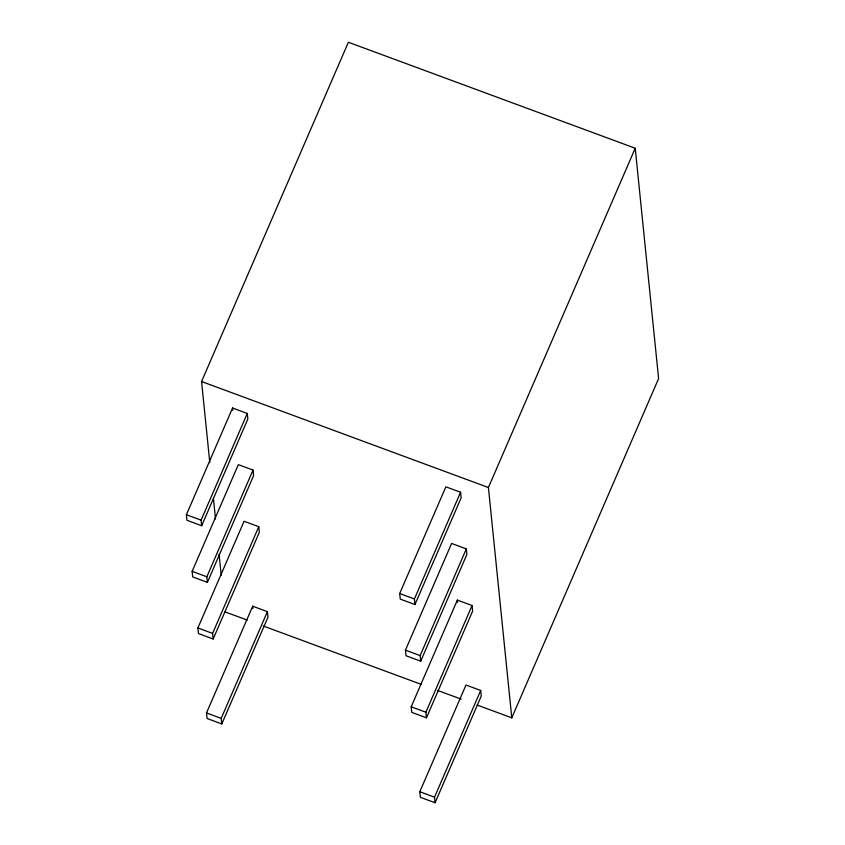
<?xml version="1.0" encoding="UTF-8"?>
<svg xmlns="http://www.w3.org/2000/svg" width="845" height="845" viewBox="0 0 845 845"><rect width="100%" height="100%" fill="white"/><g stroke="black" fill="none" stroke-linecap="round" stroke-linejoin="round"><path stroke-width="1.27" d="M209.803 462.659L201.564 381.528L348.383 42.25L635.229 148.245L658.604 378.56L511.785 717.838L477.171 705.047M186.396 514.721L232.565 408.008L247.279 413.448L247.849 419.014L201.67 525.727L186.956 520.288L186.396 514.721L201.099 520.15L201.67 525.727M201.099 520.15L247.279 413.448M192.142 571.347L238.322 464.644L253.025 470.073L253.595 475.65L207.416 582.353L192.702 576.924L192.142 571.347L206.856 576.786L207.416 582.353M206.856 576.786L253.025 470.073M197.888 627.983L244.068 521.27L258.781 526.71L259.341 532.276L213.162 638.989L198.459 633.549L197.888 627.983L212.602 633.412L213.162 638.989M212.602 633.412L258.781 526.71M206.507 712.927L252.687 606.214L267.4 611.653L267.96 617.23L221.791 723.933L207.078 718.503L206.507 712.927L221.221 718.366L221.791 723.933M221.221 718.366L267.4 611.653M399.685 593.528L445.864 486.826L460.578 492.255L461.138 497.832L414.958 604.545L400.255 599.105L399.685 593.528L414.399 598.968L414.958 604.545M414.399 598.968L460.578 492.255M405.431 650.164L451.61 543.451L466.324 548.891L466.884 554.468L420.715 661.17L406.001 655.741L405.431 650.164L420.145 655.604L420.715 661.17M511.785 717.838L488.41 487.523L635.229 148.245M420.145 655.604L466.324 548.891M411.188 706.79L457.356 600.087L472.07 605.516L472.64 611.093L426.461 717.806L411.747 712.367L411.188 706.79L425.891 712.229L426.461 717.806M425.891 712.229L472.07 605.516M419.807 791.744L465.986 685.031L480.689 690.471L481.259 696.037L435.08 802.75L420.366 797.31L419.807 791.744L434.52 797.173L435.08 802.75M434.52 797.173L480.689 690.471M201.564 381.528L488.41 487.523M224.939 611.843L247.194 620.072M263.27 626.008L421.528 684.482M437.604 690.428L461.095 699.1M457.356 600.087L457.589 602.316M232.565 408.008L232.797 410.237M252.687 606.214L252.919 608.442M213.384 498.001L215.517 518.936M219.098 554.267L221.221 575.202"/></g></svg>
